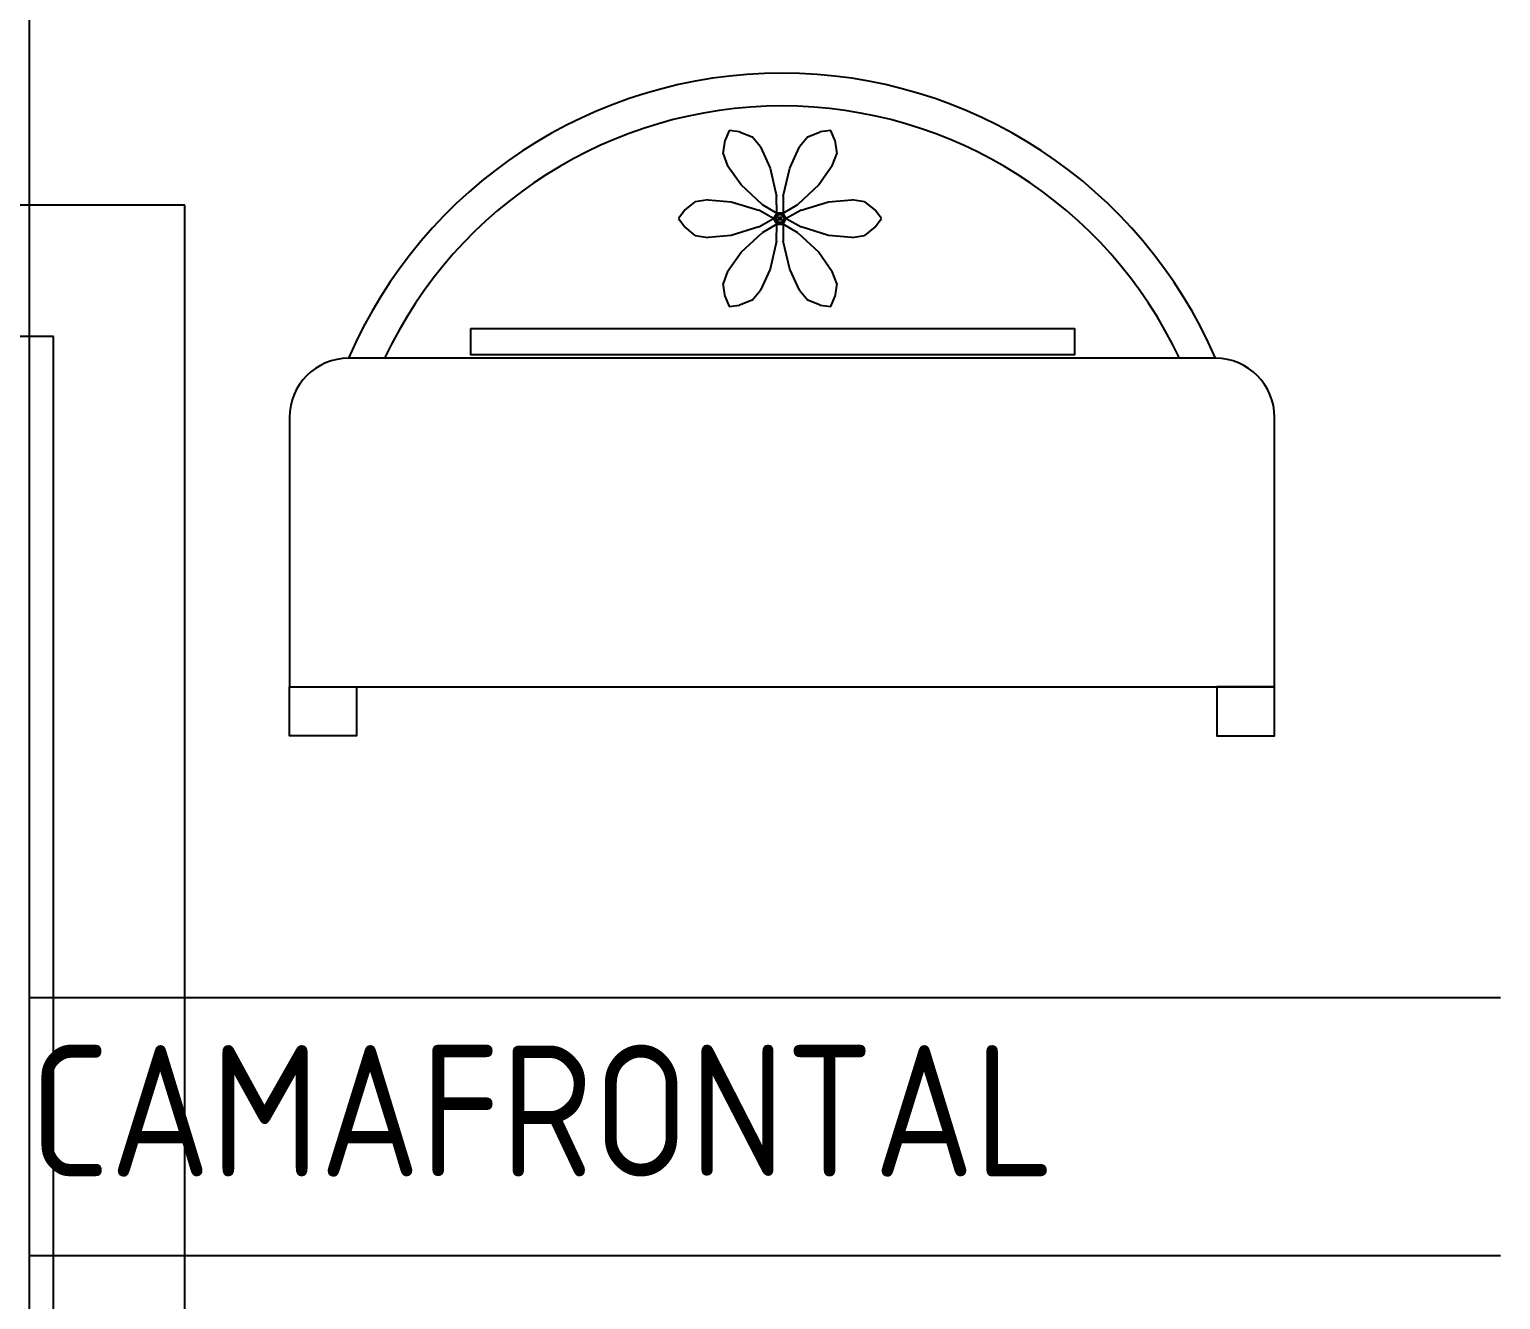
# Model space of a CAD drawing. Header units: millimetres. Extents: x 2198.5 to 2287.8, y 1208.8 to 1298.1.
# Drawn here: x 2211.903 to 2215.263, y 1281.046 to 1283.947 of the extents above; entities that cross this region are included whole.
import ezdxf

# ---------------------------------------------------------------- set-up
doc = ezdxf.new("R2010")
doc.units = ezdxf.units.MM
doc.layers.add('2', color=7, linetype='Continuous')
doc.layers.add('lineafachada', color=7, linetype='Continuous')
doc.styles.add('ARCHQUICK', font='ARCHQUIK.SHX')
doc.linetypes.add('ZIGZAG', pattern='A,0.00254,-5.08,[131,ltypeshp.shx,S=5.08,R=0,X=-5.08,Y=0],-10.16,[131,ltypeshp.shx,S=5.08,R=180,X=5.08,Y=0],-5.08', length=20.32254)

# ---------------------------------------------------------------- blocks, each defined once
blk = doc.blocks.new('tv')
for p, q in [((19.1906, 0.1999, 2.89), (16.9888, 0.1999, 2.89)), ((19.1906, -2.2001, 2.89), (19.1906, 0.1999, 2.89)), ((19.0406, 0.0499, 2.89), (17.1388, 0.0499, 2.89)), ((19.0406, -1.7729, 2.89), (19.0406, 0.0499, 2.89))]:
    blk.add_line(p, q)
blk = doc.blocks.new('Vent-tec')
at = {"color": 0, "linetype": 'ByBlock'}
for points, elevation in [([(0.0187, 0.0325), (-0.0188, 0.0325), (-0.0375, 0), (-0.0188, -0.0325), (0.0187, -0.0325), (0.0375, 0)], -0.55), ([(0.0125, 0.0217), (-0.0125, 0.0217), (-0.025, 0), (-0.0125, -0.0217), (0.0125, -0.0217), (0.025, 0)], -0.1)]:
    blk.add_lwpolyline(points, close=True, dxfattribs=dict(at, elevation=elevation))
blk.add_solid([(-0.0125, 0.0125, -0.4), (0.0125, 0.0125, -0.4), (-0.0125, -0.0125, -0.4), (0.0125, -0.0125, -0.4)], dxfattribs=at)
for points, invisible_edges in [([(-0.3359, 0.3834, -0.5624), (-0.3242, 0.4623, -0.5562), (-0.2383, 0.5119, -0.5438), (-0.1641, 0.4826, -0.5376)], 10), ([(-0.1158, 0.4239, -0.536), (-0.1641, 0.4826, -0.5376), (-0.3359, 0.3834, -0.5624), (-0.3092, 0.3122, -0.564)], 10), ([(-0.2383, 0.5119, -0.5438), (-0.3, 0.5196, -0.55), (-0.3242, 0.4623, -0.5562)], 12), ([(0.3092, 0.3122, -0.536), (0.3359, 0.3834, -0.5376), (0.1641, 0.4826, -0.5624), (0.1158, 0.4239, -0.564)], 10), ([(0.1641, 0.4826, -0.5624), (0.2383, 0.5119, -0.5562), (0.3242, 0.4623, -0.5438), (0.3359, 0.3834, -0.5376)], 10), ([(0.3242, 0.4623, -0.5438), (0.3, 0.5196, -0.55), (0.2383, 0.5119, -0.5562)], 12), ([(-0.2297, 0.1994, -0.5624), (-0.3092, 0.3122, -0.564), (-0.1158, 0.4239, -0.536), (-0.0578, 0.2986, -0.5376)], 10), ([(0.0578, 0.2986, -0.5624), (0.1158, 0.4239, -0.564), (0.3092, 0.3122, -0.536), (0.2297, 0.1994, -0.5376)], 10), ([(-0.1055, 0.0834, -0.5562), (-0.2297, 0.1994, -0.5624), (-0.0578, 0.2986, -0.5376), (-0.0195, 0.1331, -0.5438)], 10), ([(0.0195, 0.1331, -0.5562), (0.0578, 0.2986, -0.5624), (0.2297, 0.1994, -0.5376), (0.1055, 0.0834, -0.5438)], 10), ([(-0.5, -0.0992, -0.5624), (-0.5625, -0.0496, -0.5562), (-0.5625, 0.0496, -0.5438), (-0.5, 0.0992, -0.5376)], 10), ([(-0.425, 0.1116, -0.536), (-0.5, 0.0992, -0.5376), (-0.5, -0.0992, -0.5624), (-0.425, -0.1116, -0.564)], 10), ([(-0.2875, -0.0992, -0.5624), (-0.425, -0.1116, -0.564), (-0.425, 0.1116, -0.536), (-0.2875, 0.0992, -0.5376)], 10), ([(-0.125, -0.0496, -0.5562), (-0.2875, -0.0992, -0.5624), (-0.2875, 0.0992, -0.5376), (-0.125, 0.0496, -0.5438)], 10), ([(-0.0188, 0.0325, -0.55), (-0.0195, 0.1331, -0.5438), (-0.1055, 0.0834, -0.5562)], 2), ([(0.0187, 0.0325, -0.55), (0.1055, 0.0834, -0.5438), (0.0195, 0.1331, -0.5562)], 2), ([(0.125, 0.0496, -0.5562), (0.2875, 0.0992, -0.5624), (0.2875, -0.0992, -0.5376), (0.125, -0.0496, -0.5438)], 10), ([(0.2875, 0.0992, -0.5624), (0.425, 0.1116, -0.564), (0.425, -0.1116, -0.536), (0.2875, -0.0992, -0.5376)], 10), ([(0.425, -0.1116, -0.536), (0.5, -0.0992, -0.5376), (0.5, 0.0992, -0.5624), (0.425, 0.1116, -0.564)], 10), ([(0.5, 0.0992, -0.5624), (0.5625, 0.0496, -0.5562), (0.5625, -0.0496, -0.5438), (0.5, -0.0992, -0.5376)], 10), ([(-0.5625, 0.0496, -0.5438), (-0.6, 0, -0.55), (-0.5625, -0.0496, -0.5562)], 12), ([(-0.0375, 0, -0.55), (-0.125, 0.0496, -0.5438), (-0.125, -0.0496, -0.5562)], 2), ([(0.0375, 0, -0.55), (0.125, -0.0496, -0.5438), (0.125, 0.0496, -0.5562)], 2), ([(0.5625, -0.0496, -0.5438), (0.6, 0, -0.55), (0.5625, 0.0496, -0.5562)], 12), ([(-0.0195, -0.1331, -0.5562), (-0.0578, -0.2986, -0.5624), (-0.2297, -0.1994, -0.5376), (-0.1055, -0.0834, -0.5438)], 10), ([(-0.0188, -0.0325, -0.55), (-0.1055, -0.0834, -0.5438), (-0.0195, -0.1331, -0.5562)], 2), ([(0.0187, -0.0325, -0.55), (0.0195, -0.1331, -0.5438), (0.1055, -0.0834, -0.5562)], 2), ([(0.1055, -0.0834, -0.5562), (0.2297, -0.1994, -0.5624), (0.0578, -0.2986, -0.5376), (0.0195, -0.1331, -0.5438)], 10), ([(-0.0578, -0.2986, -0.5624), (-0.1158, -0.4239, -0.564), (-0.3092, -0.3122, -0.536), (-0.2297, -0.1994, -0.5376)], 10), ([(0.2297, -0.1994, -0.5624), (0.3092, -0.3122, -0.564), (0.1158, -0.4239, -0.536), (0.0578, -0.2986, -0.5376)], 10), ([(-0.3092, -0.3122, -0.536), (-0.3359, -0.3834, -0.5376), (-0.1641, -0.4826, -0.5624), (-0.1158, -0.4239, -0.564)], 10), ([(0.1158, -0.4239, -0.536), (0.1641, -0.4826, -0.5376), (0.3359, -0.3834, -0.5624), (0.3092, -0.3122, -0.564)], 10), ([(-0.1641, -0.4826, -0.5624), (-0.2383, -0.5119, -0.5562), (-0.3242, -0.4623, -0.5438), (-0.3359, -0.3834, -0.5376)], 10), ([(0.3359, -0.3834, -0.5624), (0.3242, -0.4623, -0.5562), (0.2383, -0.5119, -0.5438), (0.1641, -0.4826, -0.5376)], 10), ([(-0.3242, -0.4623, -0.5438), (-0.3, -0.5196, -0.55), (-0.2383, -0.5119, -0.5562)], 12), ([(0.2383, -0.5119, -0.5438), (0.3, -0.5196, -0.55), (0.3242, -0.4623, -0.5562)], 12)]:
    blk.add_3dface(points, dxfattribs=dict(at, invisible_edges=invisible_edges))
blk = doc.blocks.new('CAMA FRONTAL')
at = {"layer": 'lineafachada'}
for p, q in [((272.4678, 191.4323), (271.1478, 191.4323)), ((271.0578, 191.3423), (271.0578, 190.9323)), ((272.5578, 190.9323), (272.5578, 191.3423))]:
    blk.add_line(p, q, dxfattribs=at)
at = {"layer": 'lineafachada', "linetype": 'ZIGZAG', "ltscale": 0.2}
blk.add_line((271.0578, 190.9323), (272.5578, 190.9323), dxfattribs=at)
at = {"layer": 'lineafachada'}
for points in [[(271.3341, 191.4775), (272.2532, 191.4775), (272.2532, 191.4374), (271.3341, 191.4374)], [(271.0578, 190.9323), (271.16, 190.9323), (271.16, 190.8574), (271.0578, 190.8574)], [(272.5578, 190.9323), (272.4697, 190.9323), (272.4697, 190.8574), (272.5578, 190.8574)]]:
    blk.add_lwpolyline(points, close=True, dxfattribs=at)
for centre, radius, start, end in [((271.8078, 191.1476), 0.7188, 23.3302, 156.6698), ((271.8078, 191.1476), 0.6688, 25.1911, 154.8089), ((271.1478, 191.3423), 0.09, 90, 180), ((272.4678, 191.3423), 0.09, 0, 90)]:
    blk.add_arc(centre, radius, start, end, dxfattribs=at)
at = {"layer": 'lineafachada', "xscale": 0.2576997806378358, "yscale": 0.2576997806378358, "zscale": 0.2576997806378358}
blk.add_blockref('Vent-tec', (271.8046, 191.645), dxfattribs=at)

msp = doc.modelspace()

# ---------------------------------------------------------------- linework, layer by layer
at = {"layer": '2', "color": 4}
for p, q in [((2211.9027, 1267.7813), (2211.9027, 1297.8532)), ((2211.9027, 1281.7361), (2215.2627, 1281.7361)), ((2211.9027, 1281.1466), (2215.2627, 1281.1466))]:
    msp.add_line(p, q, dxfattribs=at)

# ---------------------------------------------------------------- block references
at = {"xscale": 1.5, "yscale": 1.5, "zscale": 1.5}
msp.add_blockref('CAMA FRONTAL', (1805.9099, 996.0473), dxfattribs=at)
at = {"layer": '2', "xscale": 2, "yscale": 2, "zscale": 2}
msp.add_blockref('tv', (2173.8761, 1283.1456), dxfattribs=at)

# ---------------------------------------------------------------- texts
at = {"layer": '2', "style": 'ARCHQUICK'}
msp.add_text('CAMAFRONTAL', height=0.3, dxfattribs=at).set_placement((2211.9027, 1281.3273))

doc.saveas('drawing.dxf')
